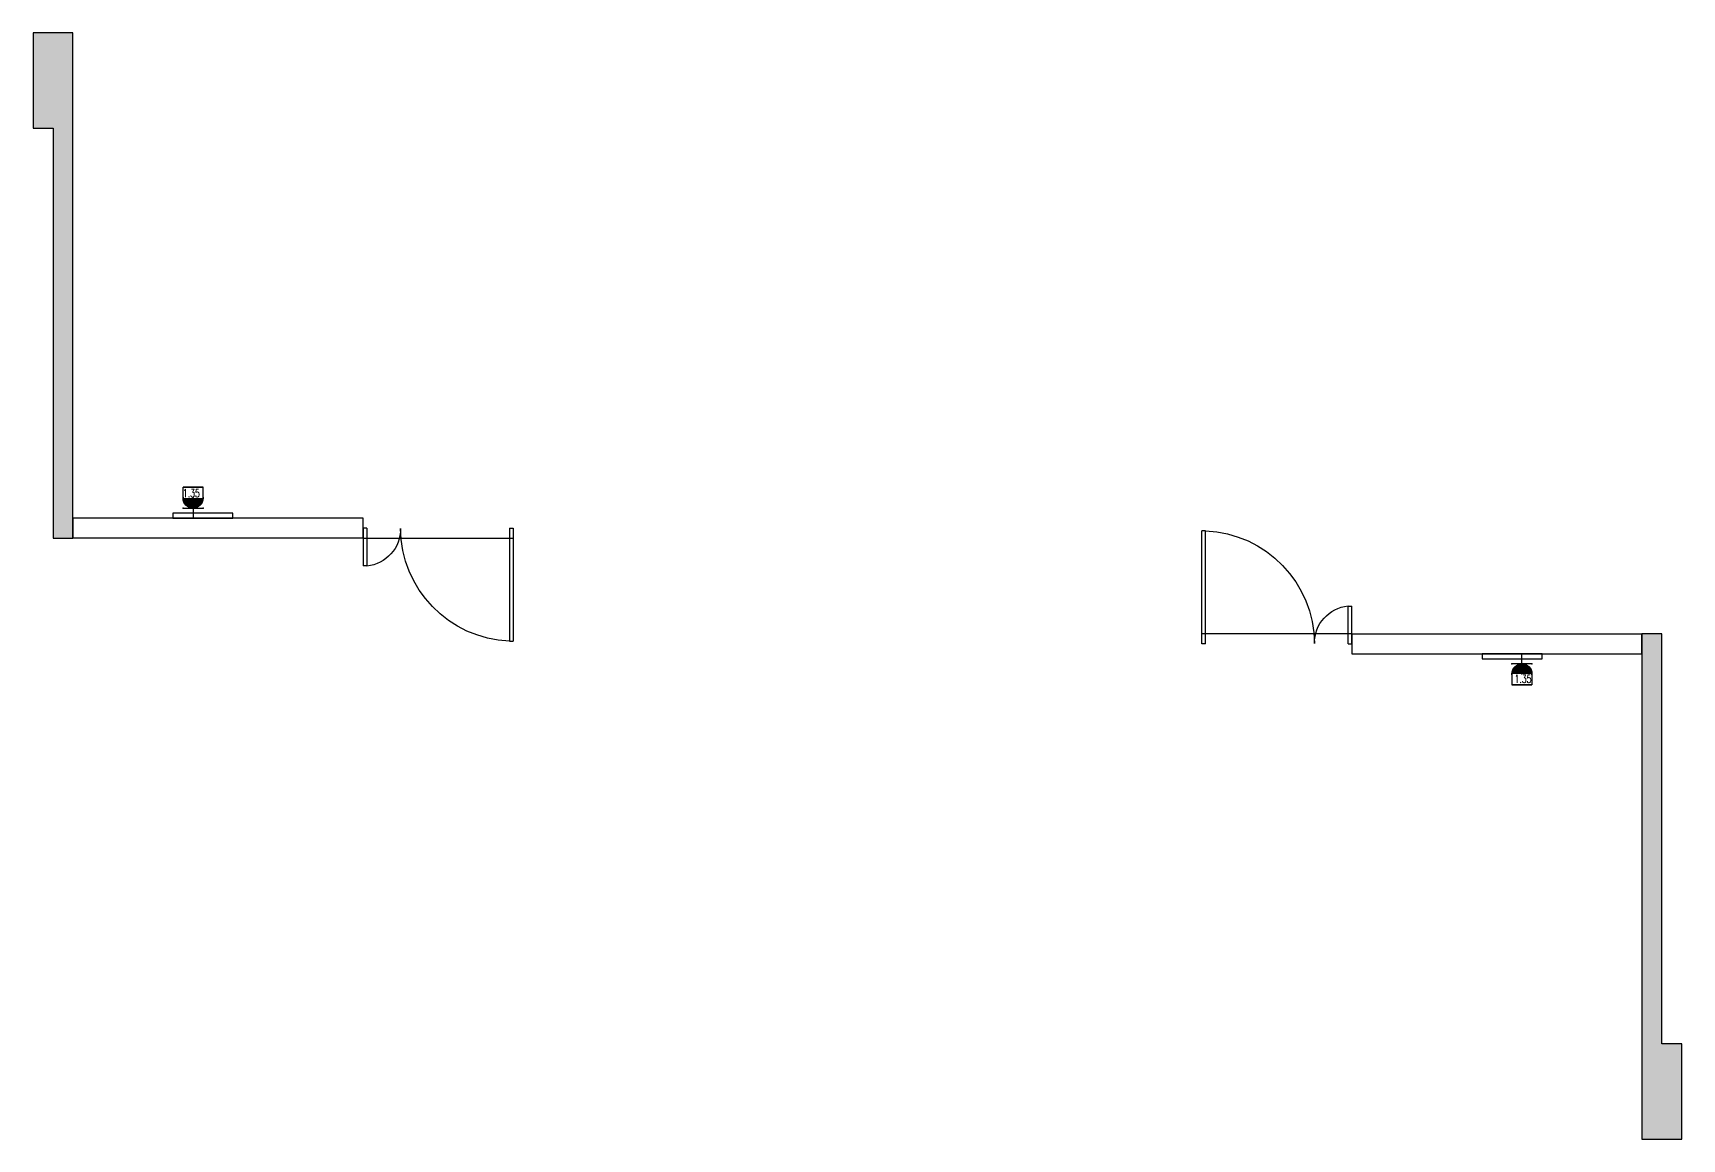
# Model space of a CAD drawing. Header units: inches. Extents: x -3985675 to 129953, y -250661 to -26082.
# Drawn here: x 113467 to 129953, y -38823 to -27767 of the extents above; entities that cross this region are included whole.
import ezdxf
from ezdxf.enums import TextEntityAlignment as Align

# ---------------------------------------------------------------- set-up
doc = ezdxf.new("R2010")
doc.units = ezdxf.units.IN
doc.header["$LTSCALE"] = 10
doc.header["$MEASUREMENT"] = 0
doc.layers.get('0').update_dxf_attribs({"plot": 0})
for name, color, linetype in [('003门', 36, 'Continuous'), ('023图框', 4, 'Continuous'), ('5-智能化', 220, 'Continuous'), ('EQUIP-插座', 6, 'Continuous'), ('WALL', 4, 'Continuous')]:
    doc.layers.add(name, color=color, linetype=linetype)
doc.layers.add('S插座', color=6, linetype='Continuous', lineweight=15)
doc.styles.get("Standard").update_dxf_attribs({"font": ''})
doc.styles.add('标注文字', font='romans.shx', dxfattribs={"width": 0.7, "bigfont": 'hztxt.shx'})
doc.styles.get('Standard').set_extended_font_data('SimSun')

# ---------------------------------------------------------------- blocks, each defined once
blk = doc.blocks.new('$DorLib2D$00000225')
at = {"color": 0}
for p, q in [((0.475, -0.001), (0.475, 0.752)), ((0.475, 0.752), (0.5, 0.752)), ((0.5, -0.001), (0.5, 0.752)), ((-0.5, 0), (-0.5, 0.252)), ((-0.475, 0.252), (-0.5, 0.252)), ((-0.475, 0), (-0.475, 0.252)), ((-0.475, 0), (-0.5, 0)), ((0.475, -0.001), (0.5, -0.001))]:
    blk.add_line(p, q, dxfattribs=at)
for centre, radius, start, end in [((0.505, -0.002), 0.755, 92.2493, 179.7238), ((-0.501, 0.003), 0.251, 359.7899, 84.0974)]:
    blk.add_arc(centre, radius, start, end, dxfattribs=at)
blk = doc.blocks.new('$equip$00001489')
at = {"color": 0}
for p, q in [((0, 0.551), (0, 1.051)), ((-0.5, 0.551), (0.5, 0.551)), ((-0.5, 0.001), (-0.5, 0.051)), ((0.5, 0.001), (0.5, 0.051))]:
    blk.add_line(p, q, dxfattribs=at)
blk.add_arc((0, 0.051), 0.5, 0, 180, dxfattribs=at)
for p in [(0, 1.051), (-0.5, 0.551), (0, 0.051), (0.5, 0.551)]:
    blk.add_point(p)
for points in [[(-0.433, 0.301), (0.433, 0.301), (-0.5, 0.051), (0.5, 0.051)], [(-0.25, 0.484), (0.25, 0.484), (-0.433, 0.301), (0.433, 0.301)], [(0, 0.551), (0, 0.551), (-0.25, 0.484), (0.25, 0.484)]]:
    blk.add_solid(points, dxfattribs=at)
at = {"flags": 9}
blk.add_attdef('A', (0, 0), '', height=0.00002, dxfattribs=at)
blk = doc.blocks.new('插座1')
at = {"color": 0}
for p, q in [((-100, 210), (-100, 200)), ((100, 210), (100, 200)), ((100, 100), (-100, 100)), ((0, 100), (0, 0))]:
    blk.add_line(p, q, dxfattribs=at)
blk.add_arc((0, 200), 100, 180, 0, dxfattribs=at)
for p in [(0, 200), (-100, 100), (0, 0), (100, 100)]:
    blk.add_point(p)
for points in [[(87, 150), (-87, 150), (100, 200), (-100, 200)], [(50, 113), (-50, 113), (87, 150), (-87, 150)], [(0, 100), (0, 100), (50, 113), (-50, 113)]]:
    blk.add_solid(points, dxfattribs=at)
at = {"layer": 'EQUIP-插座'}
for p, q in [((-100, 200), (-100, 308)), ((-100, 308), (100, 308)), ((100, 200), (100, 308)), ((100, 200), (100, 308))]:
    blk.add_line(p, q, dxfattribs=at)
at = {"layer": 'EQUIP-插座', "xscale": 200, "yscale": 200, "zscale": 200, "rotation": 180}
blk.add_blockref('$equip$00001489', (0, 210), dxfattribs=at)
at = {"flags": 9}
blk.add_attdef('A', (0, 210), '', height=0.004, rotation=180, dxfattribs=at)
blk = doc.blocks.new('插座')
at = {"color": 0}
for p, q in [((40417, 59838), (40417, 59828)), ((40417, 59838), (40417, 59828)), ((40617, 59728), (40417, 59728)), ((40617, 59728), (40417, 59728)), ((40517, 59728), (40517, 59628)), ((40517, 59728), (40517, 59628)), ((40617, 59838), (40617, 59828)), ((40617, 59838), (40617, 59828))]:
    blk.add_line(p, q, dxfattribs=at)
blk.add_arc((40517, 59828), 100, 180, 0, dxfattribs=at)
blk.add_arc((40517, 59828), 100, 180, 0, dxfattribs=at)
for p in [(40417, 59728), (40417, 59728), (40517, 59828), (40517, 59828), (40617, 59728), (40617, 59728), (40517, 59628), (40517, 59628)]:
    blk.add_point(p)
for points in [[(40604, 59778), (40431, 59778), (40617, 59828), (40417, 59828)], [(40604, 59778), (40431, 59778), (40617, 59828), (40417, 59828)], [(40567, 59742), (40467, 59742), (40604, 59778), (40431, 59778)], [(40567, 59742), (40467, 59742), (40604, 59778), (40431, 59778)], [(40517, 59728), (40517, 59728), (40567, 59742), (40467, 59742)], [(40517, 59728), (40517, 59728), (40567, 59742), (40467, 59742)]]:
    blk.add_solid(points, dxfattribs=at)
at = {"layer": 'EQUIP-插座'}
for p, q in [((40417, 59828), (40417, 59937)), ((40417, 59937), (40617, 59937)), ((40617, 59828), (40617, 59937)), ((40617, 59828), (40617, 59937))]:
    blk.add_line(p, q, dxfattribs=at)
blk.add_blockref('插座1', (40517, 59628), dxfattribs=at)
at = {"layer": 'EQUIP-插座', "xscale": 200, "yscale": 200, "zscale": 200, "rotation": 180}
blk.add_blockref('$equip$00001489', (40517, 59839), dxfattribs=at)
at = {"flags": 9}
blk.add_attdef('A', (40517, 59839), '', height=0.004, rotation=180, dxfattribs=at)
blk.add_attdef('A', (40517, 59839), '', height=0.004, rotation=180, dxfattribs=at)
at = {"layer": '023图框', "color": 6, "style": '标注文字', "width": 0.7, "flags": 8}
for tag, p in [('USB', (40434, 59943)), ('0.35', (40417, 59838)), ('TV', (40526, 59636))]:
    blk.add_attdef(tag, p, '', height=80, dxfattribs=at)

msp = doc.modelspace()

# ---------------------------------------------------------------- hatches: boundary and pattern name
at = {"layer": 'WALL'}
h = msp.add_hatch(dxfattribs=at)
h.set_pattern_fill('钢筋混凝土,_O', color=250, scale=30)
h.set_pattern_definition([(135, (113866.51, -32817), (53.033, 53.033), []), (130, (113866.5, -32817), (-215.178, -18.8256), [22.5, -247.5]), (185, (113866.5, -32817), (41.625, 225.658), [18, -198]), (79.5486, (113848.58, -32818.57), (-173.553, 206.832), [19.122, -210.343]), (133.816, (113866.5, -32757), (-320.172, -49.656), [33.75, -371.25]), (83.3644, (113839.83, -32761.14), (-280.399, 292.235), [28.683, -315.514]), (188.816, (113866.5, -32757), (-280.399, 292.236), [27, -297]), (159, (113836.5, -32772), (-179.072, -120.7857), [22.5, -247.5]), (214, (113836.5, -32772), (-72.995, 217.545), [18, -198]), (108.5486, (113821.58, -32782.07), (-252.067, 96.759), [19.122, -210.343]), (142.5, (113866.51, -32817), (-3.648, 99.8682), [0, -195.6, 0, -201, 0, -198.75]), (172.5, (113866.51, -32817), (-78.9209, 118.3235), [0, -114.6, 0, -191.1, 0, -75.75]), (212.5, (113933.41, -32817), (-160.1467, -6.7665), [0, -75, 0, -234, 0, -310.5]), (222.5, (113963.4, -32817), (-174.956, 30.0315), [0, -97.5, 0, -155.4, 0, -220.5])])
h.paths.add_polyline_path([(113866, -32817), (113866, -27767), (113467, -27767), (113467, -28717), (113667, -28717), (113667, -32817)])
h = msp.add_hatch(dxfattribs=at)
h.set_pattern_fill('钢筋混凝土,_O', color=250, scale=30)
h.set_pattern_definition([(315, (129553.49, -33773), (-53.033, -53.033), []), (310, (129553.5, -33773), (215.178, 18.8256), [22.5, -247.5]), (5, (129553.5, -33773), (-41.625, -225.658), [18, -198]), (259.5486, (129571.42, -33771.43), (173.553, -206.832), [19.122, -210.343]), (313.816, (129553.5, -33833), (320.172, 49.656), [33.75, -371.25]), (263.3644, (129580.17, -33828.86), (280.399, -292.235), [28.683, -315.514]), (8.816, (129553.5, -33833), (280.399, -292.236), [27, -297]), (339, (129583.5, -33818), (179.072, 120.7857), [22.5, -247.5]), (34, (129583.5, -33818), (72.995, -217.545), [18, -198]), (288.5486, (129598.42, -33807.93), (252.067, -96.759), [19.122, -210.343]), (322.5, (129553.49, -33773), (3.648, -99.8682), [0, -195.6, 0, -201, 0, -198.75]), (352.5, (129553.49, -33773), (78.9209, -118.3235), [0, -114.6, 0, -191.1, 0, -75.75]), (32.5, (129486.59, -33773), (160.1467, 6.7665), [0, -75, 0, -234, 0, -310.5]), (42.5, (129456.6, -33773), (174.956, -30.0315), [0, -97.5, 0, -155.4, 0, -220.5])])
h.paths.add_polyline_path([(129553, -33773), (129553, -38823), (129953, -38823), (129953, -37873), (129753, -37873), (129753, -33773)])

# ---------------------------------------------------------------- linework, layer by layer
at = {"layer": '003门'}
for p, q in [((116767, -32817), (118267, -32817)), ((126653, -33773), (125153, -33773))]:
    msp.add_line(p, q, dxfattribs=at)
at = {"layer": '5-智能化'}
for points in [[(115466, -32567), (114866, -32567), (114866, -32617), (115466, -32617)], [(127954, -34023), (128554, -34023), (128554, -33973), (127954, -33973)]]:
    msp.add_lwpolyline(points, close=True, dxfattribs=at)
at = {"layer": 'WALL'}
for p, q in [((116767, -32617), (113866, -32617)), ((113866, -32617), (113866, -32817)), ((116767, -32817), (113866, -32817)), ((126653, -33773), (129553, -33773)), ((129553, -33973), (129553, -33773)), ((126653, -33973), (129553, -33973))]:
    msp.add_line(p, q, dxfattribs=at)
for points in [[(113866, -32817), (113866, -27767), (113467, -27767), (113467, -28717), (113667, -28717), (113667, -32817), (113866, -32817)], [(116767, -32817), (116767, -32617)], [(126653, -33773), (126653, -33973)], [(129553, -33773), (129553, -38823), (129953, -38823), (129953, -37873), (129753, -37873), (129753, -33773), (129553, -33773)]]:
    msp.add_lwpolyline(points, dxfattribs=at)

# ---------------------------------------------------------------- block references
at = {"layer": '003门', "xscale": -1500, "yscale": 1500, "zscale": 1500}
for p, rotation in [((117517, -32717), 180.0000000105839), ((125903, -33873), 1.058385379337778e-08)]:
    msp.add_blockref('$DorLib2D$00000225', p, dxfattribs=dict(at, rotation=rotation))
at = {"layer": 'S插座', "color": 6}
ref = msp.add_blockref('插座', (155584, -92245), dxfattribs=dict(at, xscale=-1))
ref.add_attrib('0.35', '1.35', dxfattribs={"layer": '023图框', "color": 6, "height": 80, "style": '标注文字', "width": 0.7}).set_placement((115134, -32327), align=Align.TOP_RIGHT)
ref = msp.add_blockref('插座', (87836, 25655), dxfattribs=dict(at, xscale=-1, rotation=180))
ref.add_attrib('0.35', '1.35', dxfattribs={"layer": '023图框', "color": 6, "height": 80, "style": '标注文字', "width": 0.7}).set_placement((128448, -34183), align=Align.TOP_RIGHT)

doc.saveas('drawing.dxf')
